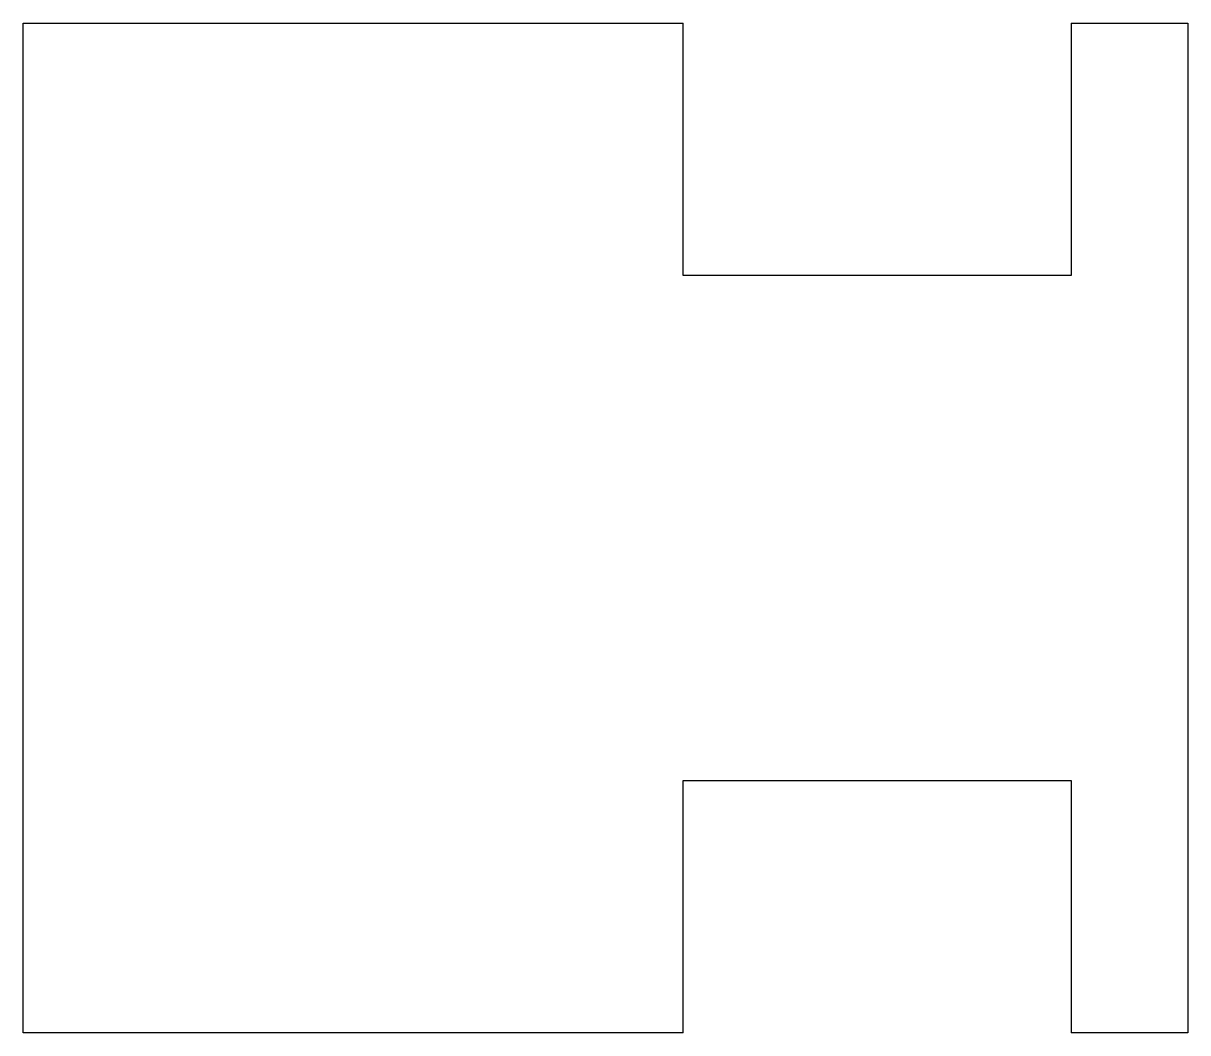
# Model space of a CAD drawing. Header units: inches. Extents: x 0 to 15, y 0 to 13.
import ezdxf

# ---------------------------------------------------------------- set-up
doc = ezdxf.new("R2010")
doc.units = ezdxf.units.IN
doc.header["$MEASUREMENT"] = 0
doc.layers.add('CUT', color=7, linetype='Continuous')

msp = doc.modelspace()

# ---------------------------------------------------------------- linework, layer by layer
at = {"layer": 'CUT'}
for p, q in [((0, 13), (8.5, 13)), ((0, 0), (0, 13)), ((8.5, 9.75), (8.5, 13)), ((13.5, 13), (13.5, 9.75)), ((13.5, 13), (15, 13)), ((15, 13), (15, 0)), ((13.5, 9.75), (8.5, 9.75)), ((8.5, 3.25), (13.5, 3.25)), ((8.5, 0), (8.5, 3.25)), ((13.5, 3.25), (13.5, 0)), ((8.5, 0), (0, 0)), ((15, 0), (13.5, 0))]:
    msp.add_line(p, q, dxfattribs=at)

doc.saveas('drawing.dxf')
